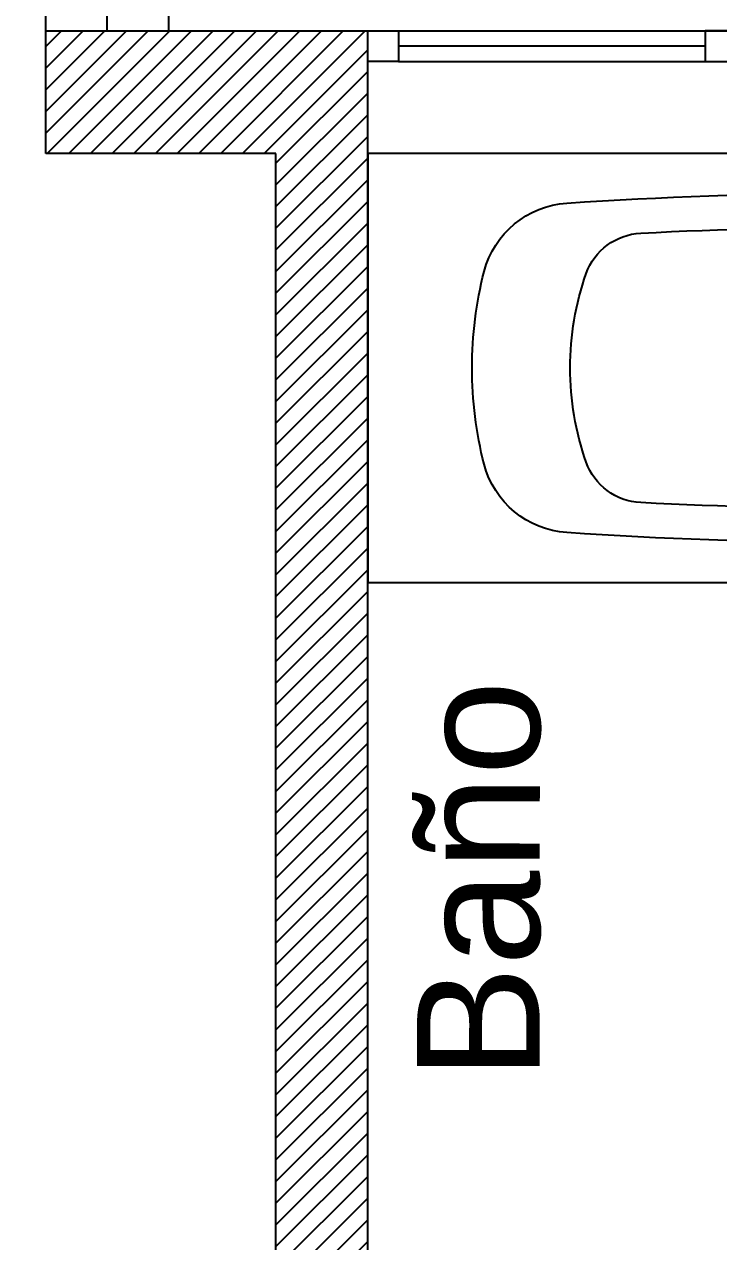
# Model space of a CAD drawing. Header units: millimetres. Extents: x -269 to 325, y -184 to 236.
# Drawn here: x -167.38 to -156.05, y 39.83 to 59.7 of the extents above; entities that cross this region are included whole.
import ezdxf

# ---------------------------------------------------------------- set-up
doc = ezdxf.new("R2010")
doc.units = ezdxf.units.MM
for name, color, linetype in [('01', 1, 'Continuous'), ('Equipamiento', 8, 'Continuous'), ('Hatch', 8, 'Continuous'), ('muros', 5, 'Continuous')]:
    doc.layers.add(name, color=color, linetype=linetype)
doc.styles.add('arial', font='arial.ttf', dxfattribs={"height": 0.15})

# ---------------------------------------------------------------- blocks, each defined once
blk = doc.blocks.new('A$C10014F18')
for p, q in [((0.025, 0.015), (0.025, 1.515)), ((0.025, 1.515), (0.725, 1.515)), ((0.725, 1.515), (0.725, 0.015)), ((0.725, 0.015), (0.025, 0.015))]:
    blk.add_line(p, q)
blk.add_circle((0.375, 1.23), 0.0275)
for centre, radius, start, end in [((0.375, 0.3406), 1.0744, 89.9997, 97.5485), ((0.375, 0.3406), 1.0744, 82.4515, 90.0003), ((0.2543, 1.2571), 0.15, 97.8246, 176.2997), ((0.4957, 1.2571), 0.15, 3.7003, 82.1754), ((0.375, 0.3406), 1.0184, 89.9997, 97.5327), ((0.375, 0.3406), 1.0184, 82.4673, 90.0003), ((0.2543, 1.2571), 0.094, 97.8246, 176.2997), ((0.4957, 1.2571), 0.094, 3.7003, 82.1754), ((7.09, 0.815), 7, 176.2997, 183.89475), ((7.09, 0.815), 6.944, 176.2997, 182.93094), ((-6.34, 0.815), 6.944, 357.06914, 3.70038), ((-6.34, 0.815), 7, 356.10532, 3.70038), ((0.255, 0.4651), 0.1, 182.9309, 250.2221), ((0.495, 0.4651), 0.1, 289.7779, 357.0691), ((0.375, 0.8139), 0.4689, 250.8482, 270.0045), ((0.375, 0.8139), 0.4689, 269.9955, 289.1518), ((0.2558, 0.3497), 0.15, 183.8947, 255.3014), ((0.4942, 0.3497), 0.15, 284.6986, 356.1053), ((0.375, 0.8242), 0.6392, 255.7621, 270.0018), ((0.375, 0.8242), 0.6392, 269.9982, 284.2379)]:
    blk.add_arc(centre, radius, start, end)

msp = doc.modelspace()

# ---------------------------------------------------------------- hatches: boundary and pattern name
at = {"layer": 'Hatch'}
h = msp.add_hatch(dxfattribs=at)
h.set_pattern_fill('ANSI31', color=256, scale=2, style=0)
h.set_pattern_definition([(45, (-1450.53732, -476.0581), (-0.176776695, 0.176776695), [])])
h.paths.add_polyline_path([(-161.775, 59.59), (-167.025, 59.59), (-167.025, 57.59), (-163.275, 57.59), (-163.275, 29.54), (-167.025, 29.54), (-167.025, 28.04), (-161.775, 28.04)])

# ---------------------------------------------------------------- linework, layer by layer
at = {"color": 3}
msp.add_arc((-150.515, 45.239), 31.902, 75.9931, 160.649, dxfattribs=at)
at = {"layer": '01'}
for p, q in [((-167.025, 59.59), (-167.025, 78.59)), ((-166.025, 59.59), (-166.025, 78.59)), ((-156.275, 59.34), (-161.275, 59.34)), ((-161.275, 59.09), (-156.275, 59.09))]:
    msp.add_line(p, q, dxfattribs=at)
for points in [[(-161.775, 59.09), (-161.775, 59.59), (-161.275, 59.59), (-161.275, 59.09)], [(-161.775, 57.59), (-161.775, 59.59), (-155.775, 59.59), (-155.775, 57.59)], [(-155.775, 59.09), (-155.775, 59.59), (-156.275, 59.59), (-156.275, 59.09)]]:
    msp.add_lwpolyline(points, close=True, dxfattribs=at)
at = {"layer": 'Equipamiento'}
msp.add_line((-165.025, 80.59), (-165.025, 59.59), dxfattribs=at)
at = {"layer": 'muros'}
for p, q in [((-167.025, 57.59), (-167.025, 59.59)), ((-167.025, 59.59), (-161.775, 59.59)), ((-161.775, 28.04), (-161.775, 59.59)), ((-163.275, 57.59), (-167.025, 57.59)), ((-163.275, 29.54), (-163.275, 57.59))]:
    msp.add_line(p, q, dxfattribs=at)

# ---------------------------------------------------------------- block references
at = {"layer": 'Equipamiento', "xscale": -10, "yscale": 10, "zscale": 10, "rotation": 270}
msp.add_blockref('A$C10014F18', (-161.925, 50.34), dxfattribs=at)

# ---------------------------------------------------------------- texts
at = {"layer": '01', "insert": (-160.973, 42.468), "char_height": 2, "width": 21.82724, "attachment_point": 1, "rotation": 89.9609, "style": 'arial'}
msp.add_mtext('Baño', dxfattribs=at)

doc.saveas('drawing.dxf')
